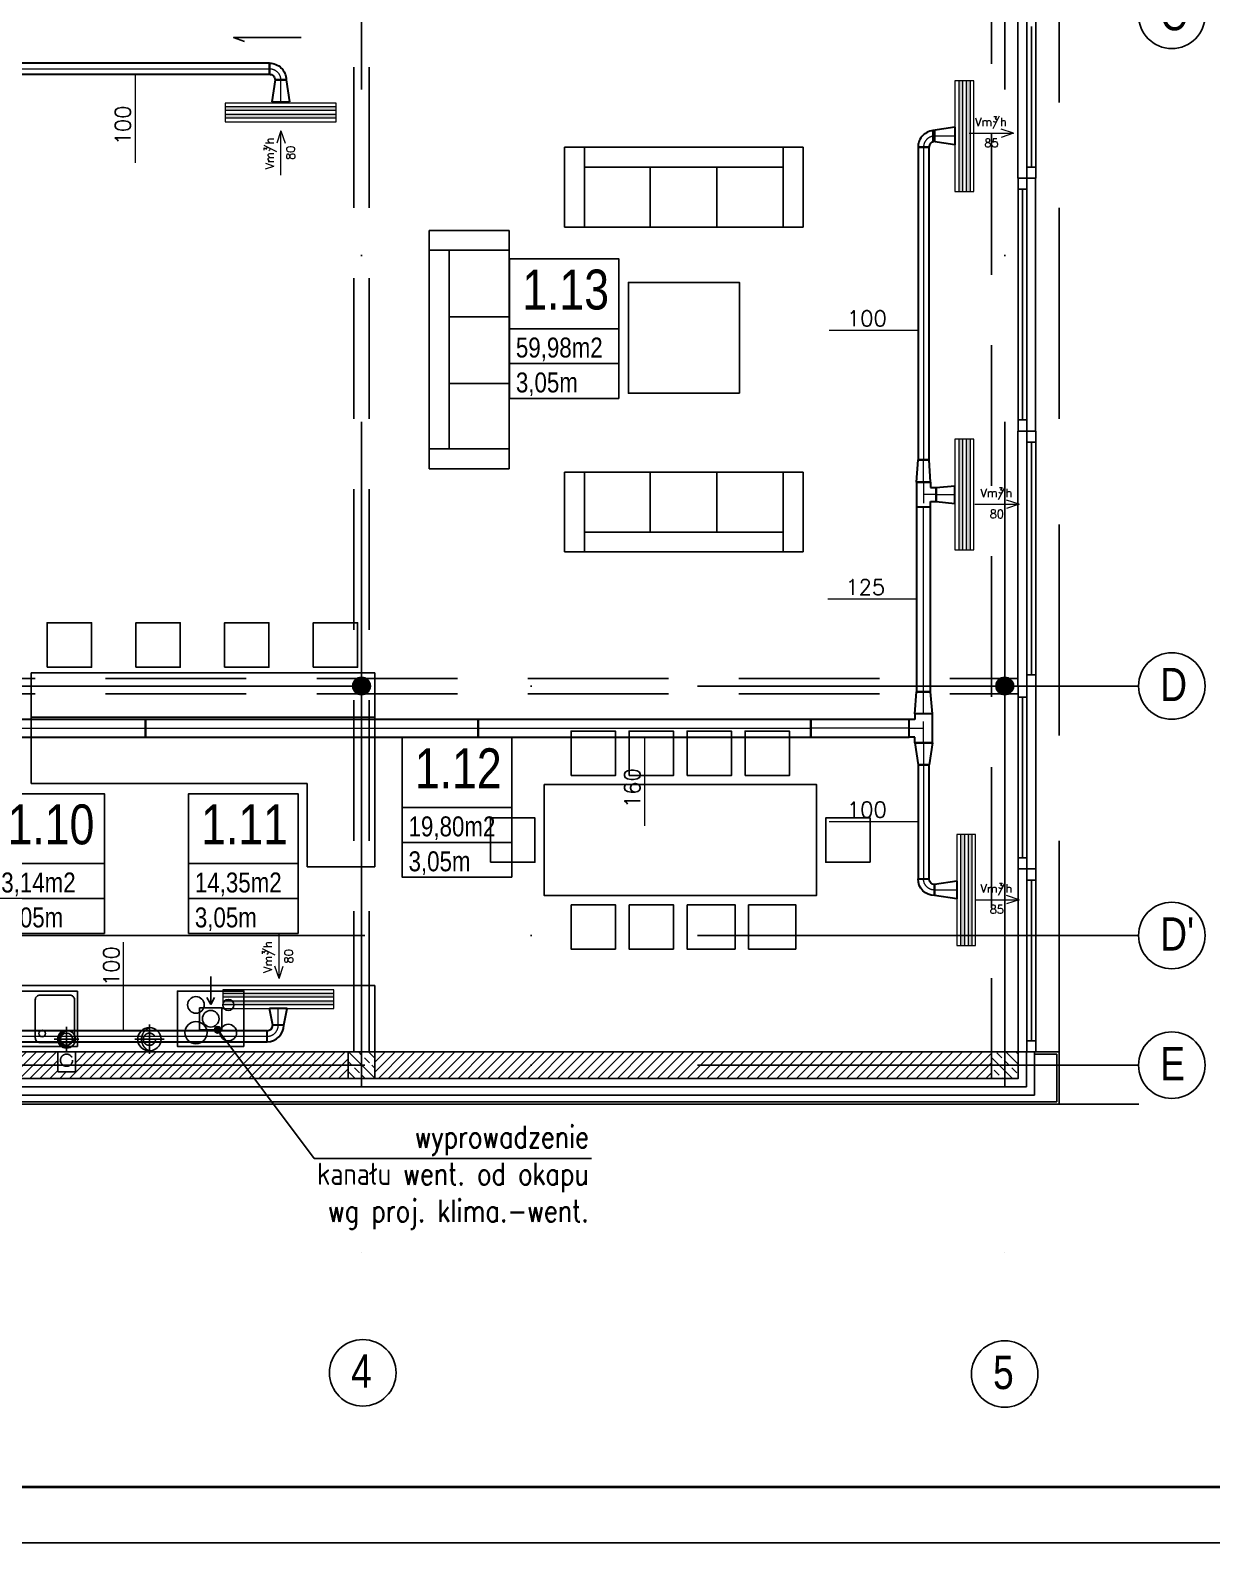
# Model space of a CAD drawing. Header units: millimetres. Extents: x -135140 to 267856, y -70704 to 149933.
# Drawn here: x -38206 to -27552, y -22587 to -8945 of the extents above; entities that cross this region are included whole.
import ezdxf
from ezdxf.enums import TextEntityAlignment as Align

# ---------------------------------------------------------------- set-up
doc = ezdxf.new("R2010")
doc.units = ezdxf.units.MM
doc.header["$LTSCALE"] = 99.9
for name, pattern in [('0707_PB_080619_gn_xref$0$ACAD_ISO10W100', [18, 12, -3, 0, -3]), ('ACAD_ISO03W100', [30, 12, -18]), ('ACAD_ISO10W100', [18, 12, -3, 0, -3]), ('AUDIT_D_080509132939-0', [0]), ('DASHDOT', [25.4, 12.7, -6.35, 0, -6.35]), ('HIDDEN', [9.525, 6.35, -3.175])]:
    doc.linetypes.add(name, pattern=pattern)
for name, color, linetype in [('+48_HACZE', 253, 'Continuous'), ('+48_MEBLE', 251, 'Continuous'), ('+48_OPISY', 251, 'Continuous'), ('+48_OPISY T', 251, 'Continuous'), ('+48_OPISY_POM', 250, 'Continuous'), ('+48_OSIE', 8, 'Continuous'), ('+48_PODCIĄG', 250, 'ACAD_ISO03W100'), ('+48_PRZEBICIA', 143, 'Continuous'), ('+48_SCIANY', 250, 'Continuous'), ('+48_SPUSTY', 150, 'Continuous'), ('+48_STOLARKA OKNA', 250, 'Continuous'), ('+48_STOLARKA_DRZWI', 250, 'Continuous'), ('+48_SŁUPY', 251, 'Continuous'), ('+48_WEŁNA', 252, 'Continuous'), ('+48_WIDOK', 250, 'Continuous'), ('+48_ŻELBET', 250, 'Continuous'), ('CP_LINENORM', 253, 'Continuous')]:
    doc.layers.add(name, color=color, linetype=linetype)
for name, color, linetype, lineweight in [('2DH_SYM', 64, 'Continuous', 18), ('2DL_OBJ', 64, 'Continuous', 18), ('2DL_PRO_N1', 10, 'Continuous', 30), ('2DL_PRO_W11', 160, 'Continuous', 30), ('2DL_SYM', 64, 'Continuous', 18), ('CP_AXISAC', 7, 'DASHDOT', 0), ('CP_FRAME', 223, 'Continuous', 35)]:
    doc.layers.add(name, color=color, linetype=linetype, lineweight=lineweight)
doc.styles.add('CP_ATTR', font='ROMANS.SHX')
doc.styles.add('WRP_ARIAL', font='ARIAL.TTF', dxfattribs={"width": 0.8})
doc.linetypes.add('BATTING', pattern='A,0.00254,-2.54,[134,ltypeshp.shx,S=2.54,R=0,X=-2.54,Y=0],-5.08,[134,ltypeshp.shx,S=2.54,R=180,X=2.54,Y=0],-2.54', length=10.16254)
pattern_1 = [(135, (-742073.9, -125572.43), (-89.802561, -89.802561), []), (135, (-742073.9, -125482.62), (-89.802561, -89.802561), [63.5, -31.75])]
pattern_2 = [(225, (-742073.9025, -125572.427), (6.73519209, -6.73519209), [])]

# ---------------------------------------------------------------- blocks, each defined once
blk = doc.blocks.new('OZN_OSI')
at = {"layer": '+48_OSIE', "linetype": 'Continuous', "ltscale": 5}
blk.add_circle((0, -30), 30, dxfattribs=at)
at = {"layer": '+48_OSIE', "linetype": 'Continuous', "ltscale": 5, "style": 'WRP_ARIAL', "width": 0.8}
blk.add_attdef('NR', (-23.3, -43.5), '', height=30, dxfattribs=at)
blk = doc.blocks.new('OPISY_POM_METKA')
at = {"layer": '+48_OPISY_POM', "ltscale": 5}
for points in [[(0, -70), (109.7, -70), (109.7, 0), (0, 0)], [(109.7, -105), (0, -105), (0, -70), (109.7, -70)]]:
    blk.add_lwpolyline(points, close=True, dxfattribs=at)
at = {"layer": '+48_OPISY_POM'}
blk.add_lwpolyline([(109.7, -140), (0, -140), (0, -105), (109.7, -105)], close=True, dxfattribs=at)
at = {"layer": '+48_OPISY_POM', "ltscale": 5, "style": 'WRP_ARIAL', "width": 0.8}
for tag, p, height in [('NRPOM', (25.8, -50.8), 40), ('POW', (6.4, -99), 20)]:
    blk.add_attdef(tag, p, '', height=height, dxfattribs=at)
at = {"layer": '+48_OPISY_POM', "style": 'WRP_ARIAL', "width": 0.8}
blk.add_attdef('H', (6.4, -134), '', height=20, dxfattribs=at)
blk = doc.blocks.new('A3_POZIOM')
at = {"linetype": 'Continuous'}
blk.add_lwpolyline([(-395, 0), (0, 0), (0, 287), (-395, 287)], close=True, dxfattribs=at)
at = {"layer": 'CP_LINENORM', "linetype": 'Continuous'}
blk.add_lwpolyline([(-415, -5), (5, -5), (5, 292), (-415, 292)], close=True, dxfattribs=at)
blk = doc.blocks.new('2CP_AC_PIPE_RO')
at = {"ltscale": 0.15}
for p, q in [((1, 0.5), (0, 0.5)), ((0, 0.5), (0, -0.5)), ((1, -0.5), (1, 0.5)), ((0, -0.5), (1, -0.5))]:
    blk.add_line(p, q, dxfattribs=at)
at = {"layer": 'CP_AXISAC', "ltscale": 0.15}
blk.add_line((0, 0), (1, 0), dxfattribs=at)
at = {"linetype": 'ByBlock', "ltscale": 0.15, "style": 'CP_ATTR', "flags": 9}
for tag in ['NAME', 'PRODUCER', 'PRODUCT-TYPE', 'ARTICLE', 'FLOW', 'OTHER']:
    blk.add_attdef(tag, (0, 0), '', height=0.0001, dxfattribs=at)
blk = doc.blocks.new('2CP_AC_TEE3_RO_D160_D160_L260_L130_A90')
at = {"ltscale": 0.15}
for p, q in [((0, -80), (0, 80)), ((0, 80), (50, 80)), ((50, 80), (50, 130)), ((50, 130), (210, 130)), ((210, 80), (210, 130)), ((260, 80), (210, 80)), ((260, -80), (260, 80)), ((0, -80), (260, -80))]:
    blk.add_line(p, q, dxfattribs=at)
at = {"layer": 'CP_AXISAC', "ltscale": 0.15}
for p, q in [((0, 0), (260, 0)), ((130, 130), (130, 0))]:
    blk.add_line(p, q, dxfattribs=at)
at = {"linetype": 'ByBlock', "ltscale": 0.15, "style": 'CP_ATTR', "flags": 9}
for tag in ['NAME', 'PRODUCER', 'PRODUCT-TYPE', 'ARTICLE', 'FLOW', 'OTHER']:
    blk.add_attdef(tag, (0, 0), '', height=0.0001, dxfattribs=at)
blk = doc.blocks.new('2DLAC020')
for p, q in [((-0.5, 0.3), (0.5, 0.3)), ((-0.5, 0.1), (0.5, 0.1)), ((-0.5, -0.1), (0.5, -0.1)), ((-0.5, -0.3), (0.5, -0.3))]:
    blk.add_line(p, q)
blk.add_lwpolyline([(-0.5, -0.5), (0.5, -0.5), (0.5, 0.5), (-0.5, 0.5)], close=True)
for points in [[(-0.5, 0.3), (0.5, 0.3), (-0.5, 0.1), (0.5, 0.1)], [(-0.5, -0.1), (0.5, -0.1), (-0.5, -0.3), (0.5, -0.3)]]:
    blk.add_solid(points)
at = {"linetype": 'ByBlock', "style": 'CP_ATTR', "flags": 9}
for tag, p in [('NAME', (-0.092, -0.018)), ('NUMBER', (-0.092, -0.018)), ('GROUP', (-0.092, -0.018)), ('ARTICLE', (-0.092, -0.019)), ('CHARACTER', (-0.092, -0.019)), ('TEMPERATURE', (-0.092, -0.018)), ('FLOW', (-0.092, -0.018)), ('PRODUCT-TYPE', (-0.092, -0.019)), ('ORDER-NO', (-0.092, -0.019)), ('PRODUCER', (-0.092, -0.019)), ('PN', (-0.091, -0.018)), ('OTHER', (-0.091, -0.018)), ('DN', (-0.091, -0.019)), ('POWER', (-0.091, -0.019)), ('VOLTAGE', (-0.091, -0.019))]:
    blk.add_attdef(tag, text='', height=0.00005, dxfattribs=at).set_placement(p, align=Align.MIDDLE_LEFT)
blk = doc.blocks.new('2CP_AC_TRNS_RO_D160_D100_L200_O0_Z0_E0_F0')
at = {"ltscale": 0.15}
for p, q in [((0, -80), (0, 80)), ((0, 80), (0, 80)), ((0, 80), (200, 50)), ((200, -50), (200, 50)), ((200, 50), (200, 50)), ((0, -80), (200, -50)), ((0, -80), (0, -80)), ((200, -50), (200, -50))]:
    blk.add_line(p, q, dxfattribs=at)
at = {"layer": 'CP_AXISAC', "ltscale": 0.15}
for p, q in [((0, 0), (0, 0)), ((0, 0), (200, 0)), ((200, 0), (200, 0))]:
    blk.add_line(p, q, dxfattribs=at)
at = {"linetype": 'ByBlock', "ltscale": 0.15, "style": 'CP_ATTR', "flags": 9}
for tag in ['NAME', 'PRODUCER', 'PRODUCT-TYPE', 'ARTICLE', 'FLOW', 'OTHER']:
    blk.add_attdef(tag, (0, 0), '', height=0.0001, dxfattribs=at)
blk = doc.blocks.new('2CP_AC_ELBW_RO_D100_D100_R100_A90_E0_F0')
at = {"ltscale": 0.15}
for p, q in [((0, -50), (0, 50)), ((0, 50), (0, 50)), ((150, 100), (50, 100)), ((50, 100), (50, 100)), ((150, 100), (150, 100)), ((0, -50), (0, -50))]:
    blk.add_line(p, q, dxfattribs=at)
for radius in [150, 50]:
    blk.add_arc((0, 100), radius, 270, 0, dxfattribs=at)
at = {"layer": 'CP_AXISAC', "ltscale": 0.15}
for p, q in [((0, 0), (0, 0)), ((100, 100), (100, 100))]:
    blk.add_line(p, q, dxfattribs=at)
blk.add_arc((0, 100), 100, 270, 0, dxfattribs=at)
at = {"linetype": 'ByBlock', "ltscale": 0.15, "style": 'CP_ATTR', "flags": 9}
for tag in ['NAME', 'PRODUCER', 'PRODUCT-TYPE', 'ARTICLE', 'FLOW', 'OTHER']:
    blk.add_attdef(tag, (0, 0), '', height=0.0001, dxfattribs=at)
blk = doc.blocks.new('2CP_AC_TRNS_RO_D160_D125_L200_O0_Z0_E0_F0')
at = {"ltscale": 0.15}
for p, q in [((0, -80), (0, 80)), ((0, 80), (0, 80)), ((0, 80), (200, 62.5)), ((200, -62.5), (200, 62.5)), ((200, 62.5), (200, 62.5)), ((0, -80), (200, -62.5)), ((0, -80), (0, -80)), ((200, -62.5), (200, -62.5))]:
    blk.add_line(p, q, dxfattribs=at)
at = {"layer": 'CP_AXISAC', "ltscale": 0.15}
for p, q in [((0, 0), (0, 0)), ((0, 0), (200, 0)), ((200, 0), (200, 0))]:
    blk.add_line(p, q, dxfattribs=at)
at = {"linetype": 'ByBlock', "ltscale": 0.15, "style": 'CP_ATTR', "flags": 9}
for tag in ['NAME', 'PRODUCER', 'PRODUCT-TYPE', 'ARTICLE', 'FLOW', 'OTHER']:
    blk.add_attdef(tag, (0, 0), '', height=0.0001, dxfattribs=at)
blk = doc.blocks.new('2CP_AC_TEE3_RO_D125_D125_L225_L113_A90')
at = {"ltscale": 0.15}
for p, q in [((0, -62.5), (0, 62.5)), ((0, 62.5), (50, 62.5)), ((50, 62.5), (50, 113)), ((50, 113), (175, 113)), ((175, 62.5), (175, 113)), ((225, 62.5), (175, 62.5)), ((225, -62.5), (225, 62.5)), ((0, -62.5), (225, -62.5))]:
    blk.add_line(p, q, dxfattribs=at)
at = {"layer": 'CP_AXISAC', "ltscale": 0.15}
for p, q in [((0, 0), (225, 0)), ((112.5, 113), (112.5, 0))]:
    blk.add_line(p, q, dxfattribs=at)
at = {"linetype": 'ByBlock', "ltscale": 0.15, "style": 'CP_ATTR', "flags": 9}
for tag in ['NAME', 'PRODUCER', 'PRODUCT-TYPE', 'ARTICLE', 'FLOW', 'OTHER']:
    blk.add_attdef(tag, (0, 0), '', height=0.0001, dxfattribs=at)
blk = doc.blocks.new('2CP_AC_TRNS_RO_D125_D160_L170_O0_Z0_E0_F0')
at = {"ltscale": 0.15}
for p, q in [((0, 62.5), (170, 80)), ((0, -62.5), (0, 62.5)), ((0, 62.5), (0, 62.5)), ((170, -80), (170, 80)), ((170, 80), (170, 80)), ((0, -62.5), (0, -62.5)), ((0, -62.5), (170, -80)), ((170, -80), (170, -80))]:
    blk.add_line(p, q, dxfattribs=at)
at = {"layer": 'CP_AXISAC', "ltscale": 0.15}
for p, q in [((0, 0), (0, 0)), ((0, 0), (170, 0)), ((170, 0), (170, 0))]:
    blk.add_line(p, q, dxfattribs=at)
at = {"linetype": 'ByBlock', "ltscale": 0.15, "style": 'CP_ATTR', "flags": 9}
for tag in ['NAME', 'PRODUCER', 'PRODUCT-TYPE', 'ARTICLE', 'FLOW', 'OTHER']:
    blk.add_attdef(tag, (0, 0), '', height=0.0001, dxfattribs=at)
blk = doc.blocks.new('2CP_AC_TRNS_RO_D125_D100_L200_O0_Z0_E0_F0')
at = {"ltscale": 0.15}
for p, q in [((0, -62.5), (0, 62.5)), ((0, 62.5), (0, 62.5)), ((0, 62.5), (200, 50)), ((200, -50), (200, 50)), ((200, 50), (200, 50)), ((0, -62.5), (200, -50)), ((0, -62.5), (0, -62.5)), ((200, -50), (200, -50))]:
    blk.add_line(p, q, dxfattribs=at)
at = {"layer": 'CP_AXISAC', "ltscale": 0.15}
for p, q in [((0, 0), (0, 0)), ((0, 0), (200, 0)), ((200, 0), (200, 0))]:
    blk.add_line(p, q, dxfattribs=at)
at = {"linetype": 'ByBlock', "ltscale": 0.15, "style": 'CP_ATTR', "flags": 9}
for tag in ['NAME', 'PRODUCER', 'PRODUCT-TYPE', 'ARTICLE', 'FLOW', 'OTHER']:
    blk.add_attdef(tag, (0, 0), '', height=0.0001, dxfattribs=at)
blk = doc.blocks.new('CPLS_464')
for p, q in [((-0.5, 0), (0.5, 0)), ((0.5, 0), (0.219, 0.094)), ((0.5, 0), (0.219, -0.094))]:
    blk.add_line(p, q)
at = {"style": 'CP_ATTR'}
for s, height, p in [('Vm/h', 0.1875, (-0.37, 0.16)), ('3', 0.125, (0.031, 0.25))]:
    blk.add_text(s, height=height, dxfattribs=at).set_placement(p)
blk.add_attdef('VAL', text='', height=0.188, dxfattribs=at).set_placement((0, -0.219), align=Align.MIDDLE)
blk = doc.blocks.new('CPHS_DS09')
blk.add_line((0, 0), (-2, 0))
at = {"style": 'CP_ATTR', "flags": 14}
blk.add_attdef('FI', text='', height=0.35, dxfattribs=at).set_placement((-1.807, 0.275), align=Align.MIDDLE)
at = {"style": 'CP_ATTR', "flags": 12}
blk.add_attdef('EVAL_W_MM', text='', height=0.35, dxfattribs=at).set_placement((-1.604, 0.275), align=Align.MIDDLE_LEFT)
at = {"linetype": 'ByBlock', "style": 'CP_ATTR', "flags": 9}
blk.add_attdef('VAL', text='', height=0.00005, dxfattribs=at).set_placement((-1.342, 0.182), align=Align.MIDDLE_LEFT)
blk = doc.blocks.new('2CP_AC_TRNS_RO_D100_D160_L200_O0_Z0_E0_F0')
at = {"ltscale": 0.15}
for p, q in [((0, 50), (200, 80)), ((0, -50), (0, 50)), ((0, 50), (0, 50)), ((200, -80), (200, 80)), ((200, 80), (200, 80)), ((0, -50), (0, -50)), ((0, -50), (200, -80)), ((200, -80), (200, -80))]:
    blk.add_line(p, q, dxfattribs=at)
at = {"layer": 'CP_AXISAC', "ltscale": 0.15}
for p, q in [((0, 0), (0, 0)), ((0, 0), (200, 0)), ((200, 0), (200, 0))]:
    blk.add_line(p, q, dxfattribs=at)
at = {"linetype": 'ByBlock', "ltscale": 0.15, "style": 'CP_ATTR', "flags": 9}
for tag in ['NAME', 'PRODUCER', 'PRODUCT-TYPE', 'ARTICLE', 'FLOW', 'OTHER']:
    blk.add_attdef(tag, (0, 0), '', height=0.0001, dxfattribs=at)
blk = doc.blocks.new('2CP_AC_TRNS_RO_D100_D160_L150_O0_Z0_E0_F0')
at = {"ltscale": 0.15}
for p, q in [((0, 50), (150, 80)), ((0, -50), (0, 50)), ((0, 50), (0, 50)), ((150, -80), (150, 80)), ((150, 80), (150, 80)), ((0, -50), (0, -50)), ((0, -50), (150, -80)), ((150, -80), (150, -80))]:
    blk.add_line(p, q, dxfattribs=at)
at = {"layer": 'CP_AXISAC', "ltscale": 0.15}
for p, q in [((0, 0), (0, 0)), ((0, 0), (150, 0)), ((150, 0), (150, 0))]:
    blk.add_line(p, q, dxfattribs=at)
at = {"linetype": 'ByBlock', "ltscale": 0.15, "style": 'CP_ATTR', "flags": 9}
for tag in ['NAME', 'PRODUCER', 'PRODUCT-TYPE', 'ARTICLE', 'FLOW', 'OTHER']:
    blk.add_attdef(tag, (0, 0), '', height=0.0001, dxfattribs=at)
blk = doc.blocks.new('CPHS_DS08')
blk.add_line((0, 0), (2, 0))
at = {"style": 'CP_ATTR', "flags": 14}
blk.add_attdef('FI', text='', height=0.35, dxfattribs=at).set_placement((0.784, 0.275), align=Align.MIDDLE)
at = {"style": 'CP_ATTR', "flags": 12}
blk.add_attdef('EVAL_W_MM', text='', height=0.35, dxfattribs=at).set_placement((1.006, 0.275), align=Align.MIDDLE_LEFT)
at = {"linetype": 'ByBlock', "style": 'CP_ATTR', "flags": 9}
blk.add_attdef('VAL', text='', height=0.00005, dxfattribs=at).set_placement((0.408, 0.182), align=Align.MIDDLE_LEFT)
blk = doc.blocks.new('CPLS_465')
for q in [(-0.219, 0.094), (0.5, 0), (-0.219, -0.094)]:
    blk.add_line((-0.5, 0), q)
at = {"style": 'CP_ATTR'}
for s, height, p in [('Vm/h', 0.1875, (-0.37, 0.16)), ('3', 0.125, (0.031, 0.25))]:
    blk.add_text(s, height=height, dxfattribs=at).set_placement(p)
blk.add_attdef('VAL', text='', height=0.188, dxfattribs=at).set_placement((0, -0.219), align=Align.MIDDLE)

msp = doc.modelspace()

# ---------------------------------------------------------------- hatches: boundary and pattern name
at = {"layer": '+48_HACZE'}
h = msp.add_hatch(dxfattribs=at)
h.set_pattern_fill('ANSI31', color=256, scale=3, angle=180, style=0)
h.set_pattern_definition(pattern_2)
edge = h.paths.add_edge_path()
edge.add_arc((-35219, -14860), 79.5, 0, 360)
h = msp.add_hatch(dxfattribs=at)
h.set_pattern_fill('ANSI31', color=256, scale=3, angle=180, style=0)
h.set_pattern_definition(pattern_2)
edge = h.paths.add_edge_path()
edge.add_arc((-29419, -14860), 79.5, 0, 360)
h = msp.add_hatch(dxfattribs=at)
h.set_pattern_fill('ANSI31', color=256, scale=20, angle=180, style=0)
h.set_pattern_definition([(225, (-43064.07, -15710.26), (44.90128, -44.90128), [])])
h.paths.add_polyline_path([(-29539, -18400), (-29539, -18285), (-35099, -18285), (-35099, -18400)])
h.paths.add_polyline_path([(-29539, -18285), (-29539, -18160), (-35099, -18160), (-35099, -18285)])
h.paths.add_polyline_path([(-37959, -18340), (-37959, -18285), (-39699, -18285), (-39699, -18400), (-35339, -18400), (-35339, -18285), (-37799, -18285), (-37799, -18340)])
h.paths.add_polyline_path([(-37959, -18285), (-37959, -18160), (-39699, -18160), (-39699, -18285)])
h.paths.add_polyline_path([(-37799, -18160), (-37799, -18285), (-35339, -18285), (-35339, -18160)])
at = {"layer": '+48_HACZE', "linetype": 'AUDIT_D_080509132939-0'}
h = msp.add_hatch(dxfattribs=at)
h.set_pattern_fill('ANSI33', color=256, scale=20, angle=90, style=0)
h.set_pattern_definition(pattern_1)
h.paths.add_polyline_path([(-35339, -18400), (-35099, -18400), (-35099, -18160), (-35339, -18160)])
h = msp.add_hatch(dxfattribs=at)
h.set_pattern_fill('ANSI33', color=256, scale=20, angle=90, style=0)
h.set_pattern_definition(pattern_1)
h.paths.add_polyline_path([(-29539, -18160), (-29299, -18160), (-29299, -18400), (-29539, -18400)])
at = {"layer": '+48_OPISY T'}
h = msp.add_hatch(color=256, dxfattribs=at)
edge = h.paths.add_edge_path()
edge.add_arc((-36515, -17961), 30, 0, 360)
at = {"layer": '+48_PRZEBICIA', "linetype": 'Continuous'}
h = msp.add_hatch(dxfattribs=at)
h.set_pattern_fill('ANSI31', color=256, scale=3, style=0)
h.set_pattern_definition([(45, (-644866.496, -144326.08), (-6.73519209, 6.73519209), [])])
edge = h.paths.add_edge_path()
edge.add_arc((-37879, -18046), 80, 90, 270)
edge.add_arc((-37848, -18046), 85.7, 110.983, 249.017, ccw=False)

# ---------------------------------------------------------------- linework, layer by layer
at = {"layer": '+48_MEBLE'}
for p, q in [((-33388, -10720), (-33388, -10000)), ((-33388, -10000), (-31416, -10000)), ((-33208, -10720), (-33208, -10000)), ((-33208, -10135), (-33208, -10045)), ((-31416, -10000), (-31236, -10000)), ((-31416, -10135), (-31416, -10000)), ((-31416, -10675), (-31416, -10045)), ((-31236, -10720), (-31236, -10000)), ((-33208, -10180), (-31416, -10180)), ((-32616, -10720), (-32616, -10180)), ((-32016, -10720), (-32016, -10180)), ((-31416, -10203), (-31416, -10113)), ((-31416, -10720), (-31416, -10180)), ((-34609, -10930), (-34609, -10750)), ((-33889, -10750), (-34609, -10750)), ((-33889, -10930), (-33889, -10750)), ((-33208, -10720), (-33388, -10720)), ((-33208, -10720), (-31416, -10720)), ((-31416, -10720), (-31236, -10720)), ((-34474, -10930), (-34609, -10930)), ((-34609, -12902), (-34609, -10930)), ((-33934, -10930), (-34564, -10930)), ((-34407, -10930), (-34497, -10930)), ((-33889, -10930), (-34429, -10930)), ((-34429, -12722), (-34429, -10930)), ((-33889, -12722), (-33889, -10930)), ((-33889, -11530), (-34429, -11530)), ((-33889, -12130), (-34429, -12130)), ((-33889, -12722), (-34609, -12722)), ((-34474, -12722), (-34564, -12722)), ((-33889, -12722), (-33889, -12902)), ((-33889, -12902), (-34609, -12902)), ((-33208, -12931), (-33388, -12931)), ((-33388, -12931), (-33388, -13651)), ((-33208, -12931), (-33208, -13651)), ((-33208, -12931), (-31416, -12931)), ((-32616, -12931), (-32616, -13471)), ((-32016, -12931), (-32016, -13471)), ((-31416, -12931), (-31236, -12931)), ((-31416, -12931), (-31416, -13471)), ((-31236, -12931), (-31236, -13651)), ((-31416, -12976), (-31416, -13606)), ((-33208, -13471), (-31416, -13471)), ((-31416, -13449), (-31416, -13539)), ((-33208, -13516), (-33208, -13606)), ((-31416, -13516), (-31416, -13651)), ((-33388, -13651), (-31416, -13651)), ((-31416, -13651), (-31236, -13651)), ((-38199, -14740), (-38199, -15140)), ((-38199, -14740), (-35099, -14740)), ((-35099, -14740), (-35099, -16490)), ((-35788, -15140), (-38199, -15140)), ((-35099, -15140), (-38199, -15140)), ((-38199, -15140), (-38199, -15740)), ((-35709, -15740), (-38199, -15740)), ((-35709, -16490), (-35709, -15740)), ((-35709, -16490), (-35099, -16490)), ((-39099, -17560), (-35099, -17560)), ((-38599, -17611), (-37779, -17611)), ((-37779, -18111), (-37779, -17611)), ((-36579, -17731), (-36614, -17670)), ((-36579, -17731), (-36544, -17670)), ((-37779, -18111), (-38599, -18111))]:
    msp.add_line(p, q, dxfattribs=at)
for points in [[(-29300, -8810), (-29300, -10280)], [(-29140, -10280), (-29140, -12560)], [(-29300, -12560), (-29300, -14860)], [(-29139, -14860), (-29139, -16510)], [(-29299, -16510), (-29299, -18160)], [(-35184, -17560), (-39099, -17560)], [(-36579, -17731), (-36579, -17481)], [(-35099, -17560), (-35099, -18160)]]:
    msp.add_lwpolyline(points, dxfattribs=at)
for points in [[(-31812, -12220), (-32812, -12220), (-32812, -11220), (-31812, -11220)], [(-38054, -14690), (-38054, -14290), (-37654, -14290), (-37654, -14690)], [(-37254, -14690), (-37254, -14290), (-36854, -14290), (-36854, -14690)], [(-36454, -14690), (-36454, -14290), (-36054, -14290), (-36054, -14690)], [(-35654, -14690), (-35654, -14290), (-35254, -14290), (-35254, -14690)], [(-33329, -15667), (-33329, -15267), (-32929, -15267), (-32929, -15667)], [(-32806, -15667), (-32806, -15267), (-32406, -15267), (-32406, -15667)], [(-32283, -15667), (-32283, -15267), (-31883, -15267), (-31883, -15667)], [(-31760, -15667), (-31760, -15267), (-31360, -15267), (-31360, -15667)], [(-33573, -15749), (-33573, -16749), (-31116, -16749), (-31116, -15749)], [(-34056, -16449), (-34056, -16049), (-33656, -16049), (-33656, -16449)], [(-30633, -16449), (-30633, -16049), (-31033, -16049), (-31033, -16449)], [(-33329, -16832), (-33329, -17232), (-32929, -17232), (-32929, -16832)], [(-32806, -16832), (-32806, -17232), (-32406, -17232), (-32406, -16832)], [(-32283, -16832), (-32283, -17232), (-31851, -17232), (-31851, -16832)], [(-31728, -16832), (-31728, -17232), (-31303, -17232), (-31303, -16832)], [(-36279, -18111), (-36279, -17611), (-36879, -17611), (-36879, -18111)], [(-36679, -17761), (-36479, -17761), (-36479, -17961), (-36679, -17961)]]:
    msp.add_lwpolyline(points, close=True, dxfattribs=at)
msp.add_lwpolyline([(-37808, -17689), (-37808, -18032, -0.414214), (-37850, -18075), (-38118, -18075, -0.414214), (-38161, -18032), (-38161, -17689, -0.414214), (-38118, -17647), (-37850, -17647, -0.414214)], format="xyb", close=True, dxfattribs=at)
for centre, radius in [((-36712, -17736), 75), ((-36420, -17736), 50), ((-36579, -17861), 75), ((-38098, -17993), 29.6), ((-36712, -17986), 100), ((-36420, -17986), 75)]:
    msp.add_circle(centre, radius, dxfattribs=at)
at = {"layer": '+48_OPISY'}
msp.add_line((-35647, -19122), (-33145, -19122), dxfattribs=at)
msp.add_lwpolyline([(-35647, -19122), (-36515, -17961)], dxfattribs=at)
at = {"layer": '+48_OPISY T'}
msp.add_circle((-36515, -17961), 30, dxfattribs=at)
at = {"layer": '+48_OSIE', "linetype": 'ACAD_ISO10W100', "ltscale": 5}
for p, q in [((-35219, 5506), (-35219, -20765)), ((-29419, 5506), (-29419, -20765)), ((-59164, -14860), (-28211, -14860)), ((-59164, -17110), (-28211, -17110)), ((-59164, -18280), (-28211, -18280))]:
    msp.add_line(p, q, dxfattribs=at)
at = {"layer": '+48_PODCIĄG', "linetype": 'HIDDEN', "ltscale": 2}
for p, q in [((-35288, -18160), (-35288, 3440)), ((-35151, -18160), (-35151, 3440)), ((-29539, 3440), (-29539, -18160)), ((-45139, -14792), (-29299, -14792)), ((-45139, -14929), (-29299, -14929))]:
    msp.add_line(p, q, dxfattribs=at)
at = {"layer": '+48_PRZEBICIA', "linetype": '0707_PB_080619_gn_xref$0$ACAD_ISO10W100', "ltscale": 0.5}
for p, q in [((-37879, -17934), (-37879, -18158)), ((-37132, -17914), (-37132, -18178)), ((-37767, -18046), (-37991, -18046)), ((-37000, -18046), (-37264, -18046))]:
    msp.add_line(p, q, dxfattribs=at)
at = {"layer": '+48_PRZEBICIA', "linetype": 'Continuous'}
msp.add_circle((-37879, -18046), 80, dxfattribs=at)
at = {"layer": '+48_PRZEBICIA'}
msp.add_circle((-37132, -18046), 105, dxfattribs=at)
at = {"layer": '+48_PRZEBICIA', "linetype": 'Continuous'}
msp.add_arc((-37848, -18046), 85.7, 110.983, 249.017, dxfattribs=at)
at = {"layer": '+48_PRZEBICIA', "linetype": 'HIDDEN'}
msp.add_arc((-37091, -18046), 112, 110.983, 249.017, dxfattribs=at)
at = {"layer": '+48_SCIANY'}
for p, q in [((-39699, -18160), (-29539, -18160)), ((-39124, -18160), (-35109, -18160)), ((-39699, -18400), (-29539, -18400)), ((-37959, -18340), (-37799, -18340))]:
    msp.add_line(p, q, dxfattribs=at)
at = {"layer": '+48_SCIANY', "ltscale": 3}
for p, q in [((-37959, -18340), (-37959, -18160)), ((-37799, -18340), (-37799, -18160))]:
    msp.add_line(p, q, dxfattribs=at)
msp.add_lwpolyline([(-35184, -18160), (-39399, -18160)], dxfattribs=at)
at = {"layer": '+48_SCIANY'}
msp.add_lwpolyline([(-29539, -18160), (-29539, -18400)], dxfattribs=at)
at = {"layer": '+48_SPUSTY', "ltscale": 0.5}
msp.add_circle((-37879, -18046), 55, dxfattribs=at)
at = {"layer": '+48_SPUSTY', "linetype": 'HIDDEN', "ltscale": 0.5}
for centre in [(-37132, -18046), (-37879, -18235)]:
    msp.add_circle(centre, 55, dxfattribs=at)
at = {"layer": '+48_STOLARKA OKNA'}
for points in [[(-29139, -8810), (-29139, -10280), (-29219, -10280), (-29219, -8810)], [(-29139, -10180), (-29139, -10280), (-29219, -10280), (-29219, -10180)], [(-29219, -10280), (-29219, -12560), (-29299, -12560), (-29299, -10280)], [(-29219, -10280), (-29219, -10380), (-29299, -10380), (-29299, -10280)], [(-29219, -12460), (-29219, -12560), (-29299, -12560), (-29299, -12460)], [(-29139, -12560), (-29139, -14860), (-29219, -14860), (-29219, -12560)], [(-29139, -12560), (-29139, -12660), (-29219, -12660), (-29219, -12560)], [(-29219, -14860), (-29219, -16510), (-29299, -16510), (-29299, -14860)], [(-29219, -14860), (-29219, -14960), (-29299, -14960), (-29299, -14860)], [(-29139, -14760), (-29139, -14860), (-29219, -14860), (-29219, -14760)], [(-29219, -16410), (-29219, -16510), (-29299, -16510), (-29299, -16410)], [(-29139, -16510), (-29139, -18160), (-29219, -18160), (-29219, -16510)], [(-29139, -16510), (-29139, -16610), (-29219, -16610), (-29219, -16510)], [(-29139, -18060), (-29139, -18160), (-29219, -18160), (-29219, -18060)]]:
    msp.add_lwpolyline(points, close=True, dxfattribs=at)
for points in [[(-29179, -10180), (-29179, -8910)], [(-29259, -12460), (-29259, -10380)], [(-29179, -14760), (-29179, -12660)], [(-29259, -16410), (-29259, -14960)], [(-29179, -18060), (-29179, -16610)]]:
    msp.add_lwpolyline(points, dxfattribs=at)
at = {"layer": '+48_STOLARKA_DRZWI'}
msp.add_lwpolyline([(-35762, -9010), (-36373, -9010), (-36275, -9046)], dxfattribs=at)
at = {"layer": '+48_SŁUPY', "linetype": 'AUDIT_D_080509132939-0'}
for centre in [(-35219, -14860), (-29419, -14860)]:
    msp.add_circle(centre, 79.5, dxfattribs=at)
at = {"layer": '+48_WEŁNA', "linetype": 'BATTING', "ltscale": 0.07}
msp.add_line((-29224, -18160), (-29224, -18475), dxfattribs=at)
msp.add_lwpolyline([(-29224, -18475), (-40014, -18475), (-40014, -18130)], dxfattribs=at)
at = {"layer": '+48_WIDOK'}
for p, q in [((-29149, -18160), (-28929, -18160)), ((-29149, -18180), (-28949, -18180)), ((-28949, -18180), (-28949, -18610)), ((-28929, -18160), (-28929, -18630)), ((-28211, -18630), (-28929, -18630))]:
    msp.add_line(p, q, dxfattribs=at)
at = {"layer": '+48_WIDOK', "ltscale": 0.3}
msp.add_line((-29149, -18160), (-29149, -18550), dxfattribs=at)
at = {"layer": '+48_WIDOK', "linetype": 'HIDDEN', "ltscale": 3}
msp.add_lwpolyline([(-28929, -18160), (-28929, 3440)], dxfattribs=at)
at = {"layer": '+48_WIDOK'}
for points in [[(-29149, -18550), (-40089, -18550), (-40089, -18130)], [(-28929, -18630), (-40169, -18630)], [(-28949, -18610), (-40149, -18610)]]:
    msp.add_lwpolyline(points, dxfattribs=at)
at = {"layer": '+48_WIDOK', "ltscale": 0.3}
msp.add_lwpolyline([(-29149, -18160), (-29299, -18160)], dxfattribs=at)
at = {"layer": '+48_ŻELBET', "linetype": 'Continuous'}
for points in [[(-35339, -18400), (-35099, -18400), (-35099, -18160), (-35339, -18160)], [(-29539, -18160), (-29299, -18160), (-29299, -18400), (-29539, -18400)]]:
    msp.add_lwpolyline(points, close=True, dxfattribs=at)
at = {"layer": 'CP_FRAME', "ltscale": 0.15}
msp.add_lwpolyline([(-60485, 6613), (-27011, 6613), (-27011, -22084), (-60485, -22084)], close=True, dxfattribs=at)

# ---------------------------------------------------------------- block references
at = {"layer": '+48_OPISY_POM'}
ref = msp.add_blockref('OPISY_POM_METKA', (-33885, -11007), dxfattribs=dict(at, xscale=9, yscale=9, zscale=8.999999999984084))
ref.add_attrib('H', '3,05m', (-33827, -12212), dxfattribs={"height": 180, "style": 'WRP_ARIAL', "width": 0.8})
ref.add_attrib('NRPOM', '1.13', (-33770, -11464), dxfattribs={"ltscale": 5, "height": 360, "style": 'WRP_ARIAL', "width": 0.8})
ref.add_attrib('POW', '59,98m2', (-33827, -11897), dxfattribs={"ltscale": 5, "height": 180, "style": 'WRP_ARIAL', "width": 0.8})
ref = msp.add_blockref('OPISY_POM_METKA', (-34852, -15325), dxfattribs=dict(at, xscale=9, yscale=9, zscale=8.999999999984084))
ref.add_attrib('H', '3,05m', (-34795, -16531), dxfattribs={"height": 180, "style": 'WRP_ARIAL', "width": 0.8})
ref.add_attrib('NRPOM', '1.12', (-34738, -15782), dxfattribs={"ltscale": 5, "height": 360, "style": 'WRP_ARIAL', "width": 0.8})
ref.add_attrib('POW', '19,80m2', (-34795, -16216), dxfattribs={"ltscale": 5, "height": 180, "style": 'WRP_ARIAL', "width": 0.8})
ref = msp.add_blockref('OPISY_POM_METKA', (-38525, -15831), dxfattribs=dict(at, xscale=9, yscale=8.999999999970896, zscale=8.999999999984084))
ref.add_attrib('H', '3,05m', (-38468, -17037), dxfattribs={"height": 180, "style": 'WRP_ARIAL', "width": 0.8})
ref.add_attrib('NRPOM', '1.10', (-38411, -16288), dxfattribs={"ltscale": 5, "height": 360, "style": 'WRP_ARIAL', "width": 0.8})
ref.add_attrib('POW', '3,14m2', (-38468, -16722), dxfattribs={"ltscale": 5, "height": 180, "style": 'WRP_ARIAL', "width": 0.8})
ref = msp.add_blockref('OPISY_POM_METKA', (-36779, -15831), dxfattribs=dict(at, xscale=9, yscale=9, zscale=8.999999999984084))
ref.add_attrib('H', '3,05m', (-36722, -17037), dxfattribs={"height": 180, "style": 'WRP_ARIAL', "width": 0.8})
ref.add_attrib('NRPOM', '1.11', (-36665, -16288), dxfattribs={"ltscale": 5, "height": 360, "style": 'WRP_ARIAL', "width": 0.8})
ref.add_attrib('POW', '14,35m2', (-36722, -16722), dxfattribs={"ltscale": 5, "height": 180, "style": 'WRP_ARIAL', "width": 0.8})
at = {"layer": '+48_OSIE'}
ref = msp.add_blockref('OZN_OSI', (-27912, -8510), dxfattribs=dict(at, xscale=10, yscale=10, zscale=10))
ref.add_attrib('NR', 'C', (-28017, -8946), dxfattribs={"linetype": 'Continuous', "ltscale": 5, "height": 300, "style": 'WRP_ARIAL', "width": 0.8})
ref = msp.add_blockref('OZN_OSI', (-27912, -14560), dxfattribs=dict(at, xscale=10, yscale=10, zscale=10))
ref.add_attrib('NR', 'D', (-28017, -14996), dxfattribs={"linetype": 'Continuous', "ltscale": 5, "height": 300, "style": 'WRP_ARIAL', "width": 0.8})
ref = msp.add_blockref('OZN_OSI', (-27912, -16810), dxfattribs=dict(at, xscale=10, yscale=10, zscale=10))
ref.add_attrib('NR', "D'", (-28017, -17246), dxfattribs={"linetype": 'Continuous', "ltscale": 5, "height": 300, "style": 'WRP_ARIAL', "width": 0.8})
ref = msp.add_blockref('OZN_OSI', (-27912, -17980), dxfattribs=dict(at, xscale=10, yscale=10, zscale=10))
ref.add_attrib('NR', 'E', (-28017, -18416), dxfattribs={"linetype": 'Continuous', "ltscale": 5, "height": 300, "style": 'WRP_ARIAL', "width": 0.8})
ref = msp.add_blockref('OZN_OSI', (-35208, -20754), dxfattribs=dict(at, xscale=10, yscale=10, zscale=10))
ref.add_attrib('NR', '4', (-35313, -21189), dxfattribs={"linetype": 'Continuous', "ltscale": 5, "height": 300, "style": 'WRP_ARIAL', "width": 0.8})
ref = msp.add_blockref('OZN_OSI', (-29419, -20765), dxfattribs=dict(at, xscale=10, yscale=10, zscale=10))
ref.add_attrib('NR', '5', (-29524, -21201), dxfattribs={"linetype": 'Continuous', "ltscale": 5, "height": 300, "style": 'WRP_ARIAL', "width": 0.8})
at = {"layer": '2DH_SYM', "ltscale": 0.15}
ref = msp.add_blockref('CPHS_DS09', (-37261, -9342), dxfattribs=dict(at, xscale=400, yscale=400, zscale=400, rotation=90))
ref.add_attrib('EVAL_W_MM', '100', dxfattribs={"layer": '0', "height": 140, "rotation": 90, "style": 'CP_ATTR', "flags": 12}).set_placement((-37371, -9983), align=Align.MIDDLE_LEFT)
ref = msp.add_blockref('CPHS_DS09', (-30201, -11654), dxfattribs=dict(at, xscale=400, yscale=400, zscale=400))
ref.add_attrib('EVAL_W_MM', '100', dxfattribs={"layer": '0', "height": 140, "style": 'CP_ATTR', "flags": 12}).set_placement((-30843, -11544), align=Align.MIDDLE_LEFT)
ref = msp.add_blockref('CPHS_DS09', (-30214, -14078), dxfattribs=dict(at, xscale=400, yscale=400, zscale=400))
ref.add_attrib('EVAL_W_MM', '125', dxfattribs={"layer": '0', "height": 140, "style": 'CP_ATTR', "flags": 12}).set_placement((-30856, -13968), align=Align.MIDDLE_LEFT)
ref = msp.add_blockref('CPHS_DS09', (-32667, -15321), dxfattribs=dict(at, xscale=400, yscale=400, zscale=400, rotation=90))
ref.add_attrib('EVAL_W_MM', '160', dxfattribs={"layer": '0', "height": 140, "rotation": 90, "style": 'CP_ATTR', "flags": 12}).set_placement((-32777, -15962), align=Align.MIDDLE_LEFT)
ref = msp.add_blockref('CPHS_DS09', (-30201, -16085), dxfattribs=dict(at, xscale=400, yscale=400, zscale=400))
ref.add_attrib('EVAL_W_MM', '100', dxfattribs={"layer": '0', "height": 140, "style": 'CP_ATTR', "flags": 12}).set_placement((-30843, -15975), align=Align.MIDDLE_LEFT)
ref = msp.add_blockref('CPHS_DS08', (-37365, -17969), dxfattribs=dict(at, xscale=400, yscale=400, zscale=400, rotation=90))
ref.add_attrib('EVAL_W_MM', '100', dxfattribs={"layer": '0', "height": 140, "rotation": 90, "style": 'CP_ATTR', "flags": 12}).set_placement((-37475, -17566), align=Align.MIDDLE_LEFT)
at = {"layer": '2DL_OBJ', "ltscale": 0.15, "xscale": 1000, "yscale": 170, "zscale": 300}
for p, rotation in [((-29783, -9900), 270), ((-35949, -9687), 180), ((-29783, -13133), 270), ((-29766, -16700), 270), ((-35970, -17684), 180)]:
    msp.add_blockref('2DLAC020', p, dxfattribs=dict(at, rotation=rotation))
at = {"layer": '2DL_PRO_N1', "ltscale": 0.15}
for name, p, zscale, rotation in [('2CP_AC_TRNS_RO_D160_D100_L200_O0_Z0_E0_F0', (-29868, -9900), 160, 180), ('2CP_AC_ELBW_RO_D100_D100_R100_A90_E0_F0', (-30051, -9900), 100, 180), ('2CP_AC_TRNS_RO_D125_D100_L200_O0_Z0_E0_F0', (-30151, -13020), 125, 90), ('2CP_AC_TEE3_RO_D125_D125_L225_L113_A90', (-30151, -13020), 125, 270), ('2CP_AC_TRNS_RO_D160_D125_L200_O0_Z0_E0_F0', (-30151, -15111), 160, 90), ('2CP_AC_TEE3_RO_D160_D160_L260_L130_A90', (-30151, -15371), 160, 90), ('2CP_AC_TRNS_RO_D160_D100_L200_O0_Z0_E0_F0', (-30151, -15371), 160, 270), ('2CP_AC_TRNS_RO_D160_D100_L200_O0_Z0_E0_F0', (-29851, -16700), 160, 180)]:
    msp.add_blockref(name, p, dxfattribs=dict(at, zscale=zscale, rotation=rotation))
for p, xscale, yscale, zscale, rotation in [((-30151, -10000), 2820.436458763845, 100, 100, 270), ((-30151, -14911), 1665.314909660372, 125, 125, 90), ((-30281, -15241), 885.5033580318413, 160, 160, 180), ((-30151, -15571), 1028.737348902621, 100, 100, 270)]:
    msp.add_blockref('2CP_AC_PIPE_RO', p, dxfattribs=dict(at, xscale=xscale, yscale=yscale, zscale=zscale, rotation=rotation))
at = {"layer": '2DL_PRO_N1', "ltscale": 0.15, "zscale": 125}
msp.add_blockref('2CP_AC_TRNS_RO_D125_D160_L170_O0_Z0_E0_F0', (-30038, -13133), dxfattribs=at)
at = {"layer": '2DL_PRO_N1', "ltscale": 0.15, "xscale": 3000, "yscale": 160, "zscale": 160}
for p in [(-40167, -15241), (-37167, -15241), (-34167, -15241)]:
    msp.add_blockref('2CP_AC_PIPE_RO', p, dxfattribs=at)
at = {"layer": '2DL_PRO_N1', "ltscale": 0.15, "yscale": -1, "zscale": 100, "rotation": 180}
msp.add_blockref('2CP_AC_ELBW_RO_D100_D100_R100_A90_E0_F0', (-30051, -16700), dxfattribs=at)
at = {"layer": '2DL_PRO_W11', "ltscale": 0.15, "yscale": 100, "zscale": 100}
for p, xscale in [((-38473, -9292), 2424.441510930075), ((-38451, -18019), 2381.542633361532)]:
    msp.add_blockref('2CP_AC_PIPE_RO', p, dxfattribs=dict(at, xscale=xscale))
at = {"layer": '2DL_PRO_W11', "ltscale": 0.15, "yscale": -1, "zscale": 100}
msp.add_blockref('2CP_AC_ELBW_RO_D100_D100_R100_A90_E0_F0', (-36049, -9292), dxfattribs=at)
at = {"layer": '2DL_PRO_W11', "ltscale": 0.15, "zscale": 100}
for name, p, rotation in [('2CP_AC_TRNS_RO_D100_D160_L200_O0_Z0_E0_F0', (-35949, -9392), 270), ('2CP_AC_TRNS_RO_D100_D160_L150_O0_Z0_E0_F0', (-35970, -17919), 90)]:
    msp.add_blockref(name, p, dxfattribs=dict(at, rotation=rotation))
msp.add_blockref('2CP_AC_ELBW_RO_D100_D100_R100_A90_E0_F0', (-36070, -18019), dxfattribs=at)
at = {"layer": '2DL_SYM', "ltscale": 0.15, "xscale": 400, "yscale": 400, "zscale": 400}
for p, values in [((-29539, -9874), {'VAL': '85'}), ((-29490, -13220), {'VAL': '80'}), ((-29490, -16787), {'VAL': '85'})]:
    msp.add_blockref('CPLS_464', p, dxfattribs=at).add_auto_attribs(values)
at = {"layer": '2DL_SYM', "ltscale": 0.15, "xscale": 400, "yscale": 400, "zscale": 400, "rotation": 90}
for name, p in [('CPLS_464', (-35946, -10051)), ('CPLS_465', (-35963, -17298))]:
    msp.add_blockref(name, p, dxfattribs=at).add_auto_attribs({'VAL': '80'})
at = {"layer": 'CP_FRAME', "ltscale": 0.15, "xscale": 100, "yscale": 100, "zscale": 10}
msp.add_blockref('A3_POZIOM', (-20985, -22087), dxfattribs=at)

# ---------------------------------------------------------------- texts
at = {"layer": '+48_OPISY', "insert": (-33169, -18826), "char_height": 200, "width": 2791.66, "attachment_point": 3, "style": 'WRP_ARIAL'}
msp.add_mtext('{\\Fromans|c238;wyprowadzenie\\Pkanału went. od okapu wg proj. klima.-went.}', dxfattribs=at)

doc.saveas('drawing.dxf')
